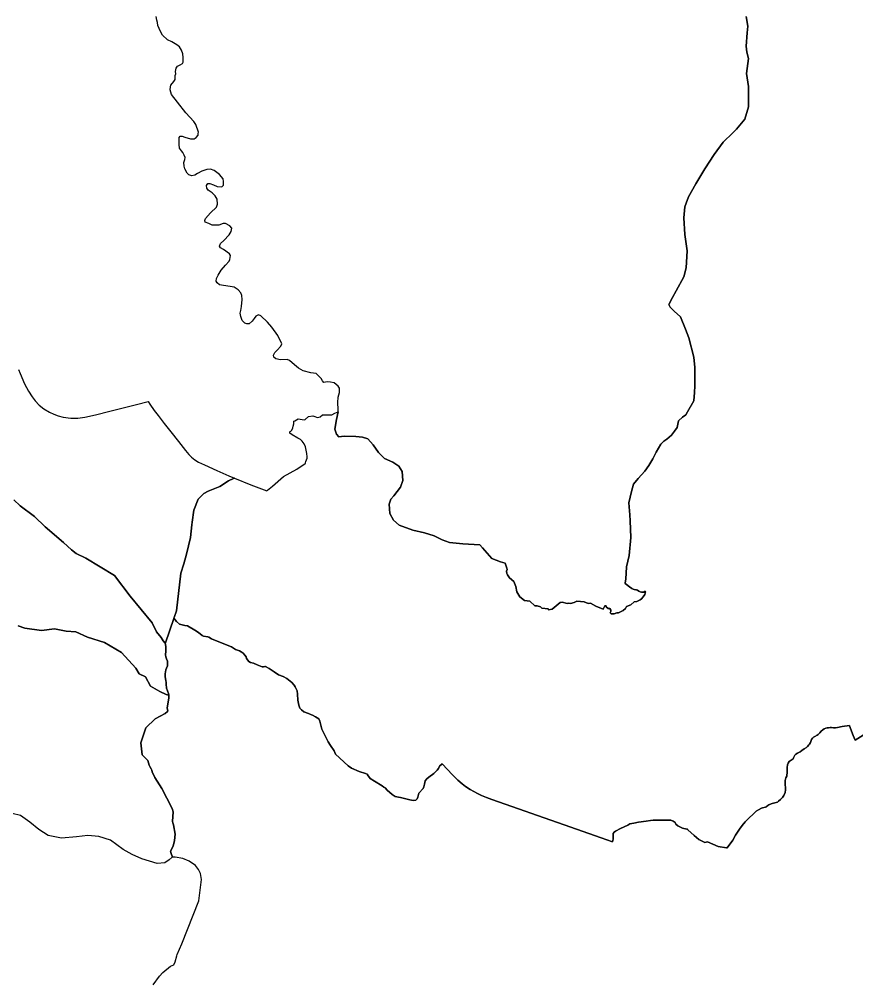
# Model space of a CAD drawing. Header units: metres. Extents: x 245125 to 394351, y 270578 to 4233311.
# Drawn here: x 292819 to 297692, y 4187540 to 4193140 of the extents above; entities that cross this region are included whole.
import ezdxf
from ezdxf.lldxf.tags import DXFTag

# ---------------------------------------------------------------- set-up
doc = ezdxf.new("R2010")
doc.units = ezdxf.units.M
doc.layers.add('ASTOTA', color=7, linetype='Continuous')
tags = doc.linetypes.add('HIDDEN', pattern=[0.375, 0.25, -0.125]).pattern_tags.tags
tags[6:7] = [DXFTag(74, 4), DXFTag(75, 0), DXFTag(340, '0'), DXFTag(46, 1.0), DXFTag(50, 0.0), DXFTag(44, 0.0), DXFTag(45, 0.0)]
tags[4:5] = [DXFTag(74, 4), DXFTag(75, 0), DXFTag(340, '0'), DXFTag(46, 1.0), DXFTag(50, 0.0), DXFTag(44, 0.0), DXFTag(45, 0.0)]

msp = doc.modelspace()

# ---------------------------------------------------------------- linework, layer by layer
at = {"layer": 'ASTOTA', "color": 253, "linetype": 'HIDDEN', "ltscale": 300}
for points in [[(297049.3, 4193155.4), (297057.9, 4193099.3), (297054.1, 4193060), (297048, 4192983.6), (297053.6, 4192947.7), (297063.2, 4192911.4), (297050.1, 4192824.1), (297061.9, 4192748.3), (297061.5, 4192630.5), (297041.6, 4192557.7), (296993.5, 4192500.8), (296971.4, 4192479.7), (296914.4, 4192425.1), (296862.2, 4192353.2), (296808.5, 4192269.6), (296755.1, 4192183.2), (296712.9, 4192105.8), (296700.1, 4192070.8), (296692.1, 4192048.8), (296685.7, 4191984.2), (296692.4, 4191887.5), (296705.4, 4191793), (296698.8, 4191693.4), (296685.6, 4191641.8), (296642.3, 4191560.1), (296620.6, 4191520.6), (296598.9, 4191481.2), (296607.2, 4191464.9), (296630.5, 4191441.6), (296667.5, 4191409.4), (296696.8, 4191336.5), (296714.4, 4191286), (296743.5, 4191174.2), (296749.4, 4191113.6), (296749.5, 4191038.3), (296749.5, 4191007.9), (296748.3, 4190968.8), (296745.2, 4190919.6), (296708.1, 4190856), (296698.2, 4190839.1), (296677.7, 4190824.9), (296655.9, 4190804.1), (296647.9, 4190764.6), (296631.3, 4190743.1), (296613.6, 4190719.6), (296587.6, 4190696.1), (296570.4, 4190685), (296551.9, 4190666.9), (296524.4, 4190620.3), (296504.9, 4190581.5), (296482.4, 4190543.6), (296459, 4190511.4), (296420.1, 4190468.8), (296393.9, 4190434.5), (296381.4, 4190392.5), (296365.9, 4190325.8), (296371.7, 4190257.5), (296374.8, 4190221.3), (296378.4, 4190124.7), (296368.1, 4190019.8), (296352.5, 4189953.2), (296349.3, 4189882), (296344.8, 4189860.7), (296344, 4189857.3), (296352.8, 4189852.2), (296370.4, 4189838.3), (296383.5, 4189828.4), (296391.3, 4189824.1), (296398, 4189822.2), (296406.4, 4189821.1), (296411.4, 4189820.2), (296416.6, 4189817.6), (296425.1, 4189812.1), (296432.2, 4189808.5), (296439.6, 4189807), (296447.9, 4189806.3), (296454.3, 4189807.3), (296462, 4189811.6), (296463.8, 4189809.2), (296458.9, 4189793.3), (296449.1, 4189780), (296440.3, 4189768.1), (296431.6, 4189761.6), (296412.2, 4189753.1), (296396.9, 4189749.5), (296378.2, 4189733.3), (296352.4, 4189722.4), (296346.5, 4189712.2), (296333.1, 4189700), (296306.2, 4189686.9), (296296.3, 4189686.8), (296280.5, 4189680.5), (296263.1, 4189680.7), (296258.3, 4189687), (296260.6, 4189694.7), (296261, 4189702.9), (296255.3, 4189710.9), (296245.9, 4189710.7), (296235, 4189720.7), (296234.5, 4189726.8), (296226.2, 4189726.4), (296216.3, 4189708.6), (296174.3, 4189724.8), (296142.5, 4189742.7), (296131.9, 4189740.7), (296119.9, 4189745.3), (296106.7, 4189751.2), (296084.8, 4189752.4), (296064.1, 4189755.2), (296047.8, 4189746.4), (296026.1, 4189741.3), (296017.1, 4189743.6), (296006.5, 4189741), (295977.8, 4189748.2), (295965.8, 4189745.7), (295920.6, 4189707.8), (295898.3, 4189704), (295897.4, 4189709.3), (295860.8, 4189713.3), (295851.6, 4189722.2), (295832.5, 4189727.9), (295819.6, 4189727.3), (295791, 4189753.5), (295759.2, 4189758.1), (295732.8, 4189779.1), (295714.5, 4189808.5), (295708.1, 4189840.3), (295698, 4189868.7), (295671.3, 4189890.4), (295660, 4189906.7), (295656.3, 4189915.8), (295653.8, 4189929.5), (295658.8, 4189938.5), (295657.2, 4189946.7), (295647.2, 4189975.3), (295619.6, 4189982.2), (295568.7, 4190002.6), (295515.7, 4190064.2), (295499.9, 4190081.3), (295400.4, 4190087.8), (295322.4, 4190096.6), (295279.5, 4190111.8), (295232.9, 4190135.1), (295176.5, 4190151.1), (295109.6, 4190166.9), (295029.1, 4190197.3), (294997.6, 4190225.5), (294975.4, 4190263.9), (294972.6, 4190318.4), (294982.2, 4190347.5), (294998, 4190366.4), (295038.3, 4190417.2), (295051.4, 4190456.5), (295047.2, 4190509.2), (295027.8, 4190539.6), (294993.4, 4190563.7), (294943.7, 4190583.8), (294910, 4190619.2), (294878.3, 4190663.4), (294847.9, 4190698.5), (294816.9, 4190708.8), (294778.5, 4190712.8), (294709.1, 4190714.1), (294678.1, 4190711.1), (294664.7, 4190725.4), (294656.5, 4190754.4), (294664.8, 4190811.8), (294674.3, 4190855.4), (294675.8, 4190869.8), (294673.3, 4190911), (294675.4, 4190940.5), (294681.8, 4190969.3), (294683.3, 4190976), (294682.4, 4190994.3), (294674.9, 4191005.6), (294652.6, 4191025.3), (294631.1, 4191028), (294612.8, 4191029.8), (294601, 4191028.4), (294591.7, 4191027.3), (294583.6, 4191035.7), (294576.3, 4191049.6), (294547.9, 4191079.3), (294515.2, 4191083.7), (294472.1, 4191094.5), (294443.6, 4191109.5), (294420.4, 4191129.7), (294391.9, 4191154.3), (294378.3, 4191160.1), (294339.4, 4191159.3), (294312.2, 4191164.1), (294300.8, 4191173.4), (294299.4, 4191185.7), (294305.8, 4191201.3), (294320.8, 4191215.6), (294342.1, 4191237.2), (294347.2, 4191250.7), (294324.8, 4191299.1), (294289.8, 4191347.7), (294264.1, 4191376.6), (294224.8, 4191414.3), (294211.8, 4191419.6), (294196.9, 4191412.9), (294186.4, 4191399.5), (294174.7, 4191382.7), (294156.4, 4191367.3), (294143.6, 4191367.5), (294131.4, 4191371.4), (294117, 4191386.5), (294109.5, 4191410.5), (294105.6, 4191430), (294108.3, 4191444.9), (294111.8, 4191468.1), (294116.7, 4191508.6), (294113.8, 4191533.6), (294109.3, 4191548.3), (294092.8, 4191566), (294069.8, 4191581), (294047.2, 4191585.4), (294008.2, 4191590.1), (293985, 4191595.1), (293971.8, 4191605.6), (293964.8, 4191616.7), (293966.4, 4191632.5), (293976.2, 4191651), (293994.8, 4191680.7), (294019.2, 4191709.1), (294041.1, 4191732.5), (294045.1, 4191742.6), (294048.2, 4191764.7), (294042, 4191775.7), (294007.2, 4191799.7), (293990.3, 4191809.7), (293984.3, 4191819.4), (293989.5, 4191836.1), (294009.5, 4191852.9), (294041.4, 4191886.4), (294052.6, 4191906), (294055.6, 4191924.8), (294045.6, 4191938.2), (294019.9, 4191951.3), (294005.7, 4191951.7), (293981.5, 4191942.5), (293942, 4191942.8), (293923.1, 4191950.8), (293901.7, 4191959.3), (293899.3, 4191969.7), (293902.3, 4191981.6), (293932.3, 4192014), (293966.2, 4192046.4), (293973.8, 4192063.8), (293970.5, 4192092.4), (293960.1, 4192113.1), (293941.2, 4192129.3), (293918, 4192145.8), (293910.6, 4192156.2), (293908.5, 4192173), (293915.8, 4192184), (293927.4, 4192184.6), (293949.1, 4192176.7), (293970.5, 4192166.3), (293998, 4192164.1), (294007.2, 4192173.9), (294008.1, 4192195), (294005.3, 4192211), (293985.2, 4192236.7), (293954.3, 4192259.6), (293931.7, 4192267.2), (293910.6, 4192266.3), (293881.4, 4192255.7), (293856.1, 4192243.1), (293841.3, 4192233.6), (293824.5, 4192228.7), (293806.8, 4192234.8), (293796.1, 4192244.8), (293782.7, 4192268.7), (293778.8, 4192286.1), (293776.5, 4192307.3), (293782.3, 4192323.3), (293784.1, 4192335.5), (293778.6, 4192348.8), (293771.3, 4192364.5), (293764.1, 4192375.2), (293752.2, 4192390.1), (293749.2, 4192411), (293750.8, 4192430.9), (293749.2, 4192451), (293756.6, 4192459.5), (293767.1, 4192460.6), (293782.8, 4192454.8), (293815.3, 4192443.8), (293836.2, 4192444.6), (293848.1, 4192452.1), (293860.5, 4192465), (293860.8, 4192474.5), (293862, 4192483.2), (293846.7, 4192527.3), (293834.3, 4192545.4), (293789.6, 4192594.9), (293740, 4192658.2), (293705.5, 4192702.6), (293697.9, 4192729.1), (293698.5, 4192747.1), (293701.6, 4192757), (293718.5, 4192777.5), (293726.4, 4192790), (293727.2, 4192801.9), (293726.4, 4192812.3), (293730.1, 4192822.7), (293728.7, 4192836.8), (293732, 4192856.2), (293739.9, 4192866.9), (293756.3, 4192874), (293770.1, 4192882.7), (293774.1, 4192889.9), (293773.2, 4192916.6), (293771.2, 4192939.4), (293763.9, 4192960), (293752.4, 4192979.7), (293735.7, 4192991.5), (293706.7, 4193007.7), (293682.1, 4193019.8), (293653.4, 4193046.6), (293641.2, 4193067.9), (293626.2, 4193102.7), (293623, 4193121.9), (293619.5, 4193134.6), (293616.7, 4193156.7)], [(297730.4, 4188975.4), (297683.3, 4188946), (297671.8, 4188971.8), (297650.3, 4189028.7), (297649.1, 4189031.9), (297608.1, 4189024.4), (297580.3, 4189018.9), (297568.2, 4189017), (297562.2, 4189017), (297556.9, 4189017.6), (297545.8, 4189019.5), (297537.8, 4189019.4), (297528.2, 4189018), (297520.9, 4189016.9), (297511.5, 4189014.5), (297503.1, 4189011.3), (297494.8, 4189006.4), (297484.5, 4188997.2), (297477, 4188988.8), (297467.8, 4188979.4), (297461.7, 4188974.9), (297448.8, 4188967.3), (297440.7, 4188962.3), (297434.1, 4188956.7), (297429.9, 4188950), (297422.3, 4188931.6), (297417.5, 4188921.8), (297413.8, 4188917.7), (297405.2, 4188909), (297400, 4188903.9), (297385.8, 4188894.6), (297373.3, 4188885), (297362.1, 4188878.5), (297346.7, 4188870.1), (297337.7, 4188863.7), (297332.1, 4188859.2), (297329.4, 4188855.1), (297324.3, 4188843.3), (297321.5, 4188837.9), (297315.8, 4188833.8), (297299.2, 4188820.7), (297292.8, 4188811.5), (297288.6, 4188802.1), (297287.1, 4188786.2), (297287.5, 4188761.6), (297284.5, 4188735.6), (297280.3, 4188726.2), (297276.2, 4188710), (297276.4, 4188699.3), (297277.6, 4188656.8), (297275.8, 4188642.1), (297268.6, 4188623.1), (297260.2, 4188612), (297248.9, 4188600.3), (297236.9, 4188590.4), (297230.2, 4188585.8), (297224.2, 4188583.5), (297207.8, 4188578.6), (297199.5, 4188577.1), (297194.7, 4188576), (297180.3, 4188568.5), (297175.6, 4188565.5), (297164.4, 4188557.5), (297160.6, 4188555.8), (297144.4, 4188552.2), (297137.7, 4188549.5), (297119.9, 4188540.5), (297107.7, 4188532.8), (297088.5, 4188513.3), (297069.1, 4188495), (297043, 4188470.4), (297025.1, 4188449.3), (297010.3, 4188427.4), (296987.7, 4188393.3), (296970.9, 4188364.3), (296938, 4188318.8), (296934.3, 4188319.4), (296886.5, 4188327.9), (296823.8, 4188354.7), (296808.6, 4188350.5), (296773.4, 4188367.9), (296745.7, 4188390.4), (296710.4, 4188424.6), (296707.4, 4188427.4), (296703.6, 4188428.3), (296678.4, 4188434.4), (296652, 4188447.3), (296639.9, 4188456.6), (296634.9, 4188466.1), (296623.9, 4188473.8), (296610.9, 4188479.5), (296588.2, 4188481.1), (296571.3, 4188480.6), (296524.7, 4188480.4), (296507.3, 4188480.3), (296491.4, 4188478.3), (296467.3, 4188474.8), (296422.6, 4188468.3), (296394.9, 4188462.1), (296372.6, 4188458), (296361.2, 4188451.3), (296316.8, 4188431.3), (296289.5, 4188416.7), (296281.7, 4188411.3), (296275.9, 4188402.4), (296274.5, 4188369.1), (296271.6, 4188355), (296204.5, 4188378.3), (295990.6, 4188452.5), (295568.1, 4188600.1), (295538.5, 4188611.5), (295508.1, 4188624.6), (295486.1, 4188635), (295463.5, 4188646.6), (295442.7, 4188659), (295416.7, 4188675.9), (295395.7, 4188691.5), (295370.3, 4188713.5), (295339.9, 4188743.7), (295279.5, 4188808.4), (295264.8, 4188794.4), (295257.9, 4188781), (295251.1, 4188771.1), (295232.1, 4188751.9), (295203, 4188730.9), (295190.4, 4188720.4), (295181.7, 4188709), (295177.2, 4188690.4), (295174.1, 4188674.4), (295169.5, 4188664.5), (295143.9, 4188637.9), (295137.6, 4188614.5), (295134.1, 4188604.4), (295126.9, 4188596.8), (295112.2, 4188594.7), (295092.7, 4188598.2), (295037.5, 4188612.6), (295026.2, 4188613.3), (295007, 4188617.3), (294988.4, 4188628.8), (294959.3, 4188654.9), (294949.3, 4188667.8), (294941.6, 4188672.9), (294931.6, 4188679.7), (294886.2, 4188706.9), (294862.1, 4188723), (294857, 4188728.7), (294849.9, 4188737.8), (294842.9, 4188748.2), (294834.9, 4188752.4), (294797.8, 4188763.8), (294752.5, 4188782.8), (294732.3, 4188797.2), (294659, 4188864.2), (294655.3, 4188873.6), (294650.8, 4188882.9), (294631.3, 4188914.8), (294616, 4188935.9), (294612.2, 4188943), (294579.4, 4189009.8), (294568, 4189056.2), (294563.1, 4189069.2), (294543.3, 4189082.1), (294526.5, 4189090.3), (294520.7, 4189093), (294502.5, 4189100.8), (294476.1, 4189110.4), (294461.2, 4189122.8), (294452.7, 4189132.1), (294445.8, 4189149.1), (294440.7, 4189177.4), (294438.8, 4189212.8), (294436.3, 4189233.5), (294425.4, 4189256.5), (294419.8, 4189264.7), (294404.6, 4189281.5), (294376, 4189303.9), (294355.4, 4189316.2), (294328.4, 4189325.9), (294303.5, 4189342.6), (294273, 4189361.9), (294252.5, 4189373.3), (294247.4, 4189374.5), (294241.5, 4189372.9), (294231.9, 4189373.2), (294204.2, 4189383.1), (294182, 4189393.5), (294164.7, 4189396.8), (294154.9, 4189402.6), (294142.5, 4189420.8), (294138.8, 4189429.9), (294132.1, 4189440.3), (294122.7, 4189451.1), (294110.6, 4189460.5), (294100.1, 4189466.1), (294078.5, 4189473.8), (294055.3, 4189487.7), (293990.3, 4189513.5), (293937.4, 4189535.9), (293923.4, 4189544.9), (293916.3, 4189547.5), (293890.5, 4189550.4), (293884.2, 4189554.4), (293863.3, 4189571.9), (293841.5, 4189585.5), (293798.2, 4189610.3), (293783, 4189613.2), (293751.5, 4189620.5), (293733.7, 4189636.5), (293718.9, 4189655.8), (293719.9, 4189658.7), (293733.7, 4189698.7), (293760.5, 4189917), (293776.7, 4189972.1), (293793, 4190027.3), (293814.9, 4190124.8), (293824.1, 4190197.9), (293826.2, 4190214.5), (293834.8, 4190283.5), (293860.2, 4190348.5), (293892.7, 4190379.8), (293918.3, 4190395), (293987.1, 4190421.7), (294037.4, 4190454.5), (294065.8, 4190467.6), (294071.8, 4190470.5), (294167.5, 4190430.8), (294259, 4190396), (294263.8, 4190399.9), (294293.1, 4190423.9), (294356.1, 4190478.7), (294433.9, 4190522.6), (294483.8, 4190555), (294485.5, 4190556.5), (294484.8, 4190559.6), (294486, 4190566.9), (294489.9, 4190576.4), (294494, 4190586.3), (294495, 4190594), (294492.7, 4190613.4), (294485, 4190652.6), (294476.8, 4190670), (294466.1, 4190686), (294456.1, 4190694.4), (294440.8, 4190702.6), (294407.3, 4190722.4), (294394, 4190731.8), (294393.5, 4190732.8), (294393.5, 4190735.3), (294394, 4190737.2), (294396, 4190742.9), (294398.2, 4190742.1), (294406, 4190749.8), (294411.4, 4190763.6), (294413.7, 4190772.9), (294416.7, 4190786.1), (294416.5, 4190797.6), (294417.3, 4190800.7), (294423.8, 4190804.3), (294432, 4190809.8), (294441.4, 4190815.8), (294476.6, 4190809.1), (294483.1, 4190811.2), (294502.8, 4190829), (294526.8, 4190833.4), (294533.7, 4190831.1), (294555.2, 4190822.8), (294570.5, 4190827.5), (294583.6, 4190837.6), (294638.3, 4190838.9), (294656.3, 4190847.2), (294674.3, 4190855.4), (294664.8, 4190811.8), (294656.5, 4190754.4), (294664.7, 4190725.4), (294678.1, 4190711.1), (294709.1, 4190714.1), (294778.5, 4190712.8), (294816.9, 4190708.8), (294847.9, 4190698.5), (294878.3, 4190663.4), (294910, 4190619.2), (294943.7, 4190583.8), (294993.4, 4190563.7), (295027.8, 4190539.6), (295047.2, 4190509.2), (295051.4, 4190456.5), (295038.3, 4190417.2), (294998, 4190366.4), (294982.2, 4190347.5), (294972.6, 4190318.4), (294975.4, 4190263.9), (294997.6, 4190225.5), (295029.1, 4190197.3), (295109.6, 4190166.9), (295176.5, 4190151.1), (295232.9, 4190135.1), (295279.5, 4190111.8), (295322.4, 4190096.6), (295400.4, 4190087.8), (295499.9, 4190081.3), (295515.7, 4190064.2), (295568.7, 4190002.6), (295619.6, 4189982.2), (295647.2, 4189975.3), (295657.2, 4189946.7), (295658.8, 4189938.5), (295653.8, 4189929.5), (295656.3, 4189915.8), (295660, 4189906.7), (295671.3, 4189890.4), (295698, 4189868.7), (295708.1, 4189840.3), (295714.5, 4189808.5), (295732.8, 4189779.1), (295759.2, 4189758.1), (295791, 4189753.5), (295819.6, 4189727.3), (295832.5, 4189727.9), (295851.6, 4189722.2), (295860.8, 4189713.3), (295897.4, 4189709.3), (295898.3, 4189704), (295920.6, 4189707.8), (295965.8, 4189745.7), (295977.8, 4189748.2), (296006.5, 4189741), (296017.1, 4189743.6), (296026.1, 4189741.3), (296047.8, 4189746.4), (296064.1, 4189755.2), (296084.8, 4189752.4), (296106.7, 4189751.2), (296119.9, 4189745.3), (296131.9, 4189740.7), (296142.5, 4189742.7), (296174.3, 4189724.8), (296216.3, 4189708.6), (296226.2, 4189726.4), (296234.5, 4189726.8), (296235, 4189720.7), (296245.9, 4189710.7), (296255.3, 4189710.9), (296261, 4189702.9), (296260.6, 4189694.7), (296258.3, 4189687), (296263.1, 4189680.7), (296280.5, 4189680.5), (296296.3, 4189686.8), (296306.2, 4189686.9), (296333.1, 4189700), (296346.5, 4189712.2), (296352.4, 4189722.4), (296378.2, 4189733.3), (296396.9, 4189749.5), (296412.2, 4189753.1), (296431.6, 4189761.6), (296440.3, 4189768.1), (296449.1, 4189780), (296458.9, 4189793.3), (296463.8, 4189809.2), (296462, 4189811.6), (296454.3, 4189807.3), (296447.9, 4189806.3), (296439.6, 4189807), (296432.2, 4189808.5), (296425.1, 4189812.1), (296416.6, 4189817.6), (296411.4, 4189820.2), (296406.4, 4189821.1), (296398, 4189822.2), (296391.3, 4189824.1), (296383.5, 4189828.4), (296370.4, 4189838.3), (296352.8, 4189852.2), (296344, 4189857.3), (296344.8, 4189860.7), (296349.3, 4189882), (296352.5, 4189953.2), (296368.1, 4190019.8), (296378.4, 4190124.7), (296374.8, 4190221.3), (296371.7, 4190257.5), (296365.9, 4190325.8), (296381.4, 4190392.5), (296393.9, 4190434.5), (296420.1, 4190468.8), (296459, 4190511.4), (296482.4, 4190543.6), (296504.9, 4190581.5), (296524.4, 4190620.3), (296551.9, 4190666.9), (296570.4, 4190685), (296587.6, 4190696.1), (296613.6, 4190719.6), (296631.3, 4190743.1), (296647.9, 4190764.6), (296655.9, 4190804.1), (296677.7, 4190824.9), (296698.2, 4190839.1), (296708.1, 4190856), (296745.2, 4190919.6), (296748.3, 4190968.8), (296749.5, 4191007.9), (296749.5, 4191038.3), (296749.4, 4191113.6), (296743.5, 4191174.2), (296714.4, 4191286), (296696.8, 4191336.5), (296667.5, 4191409.4), (296630.5, 4191441.6), (296607.2, 4191464.9), (296598.9, 4191481.2), (296620.6, 4191520.6), (296642.3, 4191560.1), (296685.6, 4191641.8), (296698.8, 4191693.4), (296705.4, 4191793), (296692.4, 4191887.5), (296685.7, 4191984.2), (296692.1, 4192048.8), (296700.1, 4192070.8), (296712.9, 4192105.8), (296755.1, 4192183.2), (296808.5, 4192269.6), (296862.2, 4192353.2), (296914.4, 4192425.1), (296971.4, 4192479.7), (296993.5, 4192500.8), (297041.6, 4192557.7), (297061.5, 4192630.5), (297061.9, 4192748.3), (297050.1, 4192824.1), (297063.2, 4192911.4), (297053.6, 4192947.7), (297048, 4192983.6), (297054.1, 4193060), (297057.9, 4193099.3), (297049.3, 4193155.4)], [(292814.2, 4191101.8), (292824.3, 4191079.5), (292850.9, 4191019.5), (292872.8, 4190977), (292893.7, 4190943.7), (292911.3, 4190920.7), (292935.5, 4190894), (292963, 4190873.3), (292995.3, 4190853), (293019.8, 4190841.7), (293044.9, 4190832), (293075.4, 4190823.9), (293118.7, 4190819), (293160.8, 4190819), (293201.2, 4190824), (293263.5, 4190838.4), (293346.6, 4190859.2), (293502.5, 4190897.6), (293569.8, 4190915.1), (293578.4, 4190900.9), (293603.7, 4190864.4), (293627.1, 4190834.2), (293663.5, 4190787.9), (293700.6, 4190740.3), (293745.5, 4190683.5), (293786.6, 4190631.3), (293805.5, 4190608.5), (293821.3, 4190592.5), (293840.6, 4190576.9), (293861.5, 4190563.6), (293896.6, 4190546.9), (293969.5, 4190514.7), (294039.6, 4190484), (294071.8, 4190470.5), (294065.8, 4190467.6), (294037.4, 4190454.5), (293987.1, 4190421.7), (293918.3, 4190395), (293892.7, 4190379.8), (293860.2, 4190348.5), (293834.8, 4190283.5), (293826.2, 4190214.5), (293824.1, 4190197.9), (293814.9, 4190124.8), (293793, 4190027.3), (293776.7, 4189972.1), (293760.5, 4189917), (293733.7, 4189698.7), (293719.9, 4189658.7), (293718.9, 4189655.8), (293718, 4189653), (293669.6, 4189512.2), (293668.8, 4189510), (293657.7, 4189524.4), (293644.4, 4189543.3), (293617.3, 4189575.2), (293593.2, 4189628.9), (293464.8, 4189784.2), (293374.1, 4189903.3), (293207.7, 4190004.6), (293150.4, 4190032), (293124, 4190053.3), (293076.5, 4190096.5), (292970, 4190187.3), (292907.4, 4190246.6), (292824.9, 4190308.3), (292788, 4190343.9)], [(292814.2, 4191101.8), (292824.3, 4191079.5), (292850.9, 4191019.5), (292872.8, 4190977), (292893.7, 4190943.7), (292911.3, 4190920.7), (292935.5, 4190894), (292963, 4190873.3), (292995.3, 4190853), (293019.8, 4190841.7), (293044.9, 4190832), (293075.4, 4190823.9), (293118.7, 4190819), (293160.8, 4190819), (293201.2, 4190824), (293263.5, 4190838.4), (293346.6, 4190859.2), (293502.5, 4190897.6), (293569.8, 4190915.1), (293578.4, 4190900.9), (293603.7, 4190864.4), (293627.1, 4190834.2), (293663.5, 4190787.9), (293700.6, 4190740.3), (293745.5, 4190683.5), (293786.6, 4190631.3), (293805.5, 4190608.5), (293821.3, 4190592.5), (293840.6, 4190576.9), (293861.5, 4190563.6), (293896.6, 4190546.9), (293969.5, 4190514.7), (294039.6, 4190484), (294071.8, 4190470.5), (294065.8, 4190467.6), (294037.4, 4190454.5), (293987.1, 4190421.7), (293918.3, 4190395), (293892.7, 4190379.8), (293860.2, 4190348.5), (293834.8, 4190283.5), (293826.2, 4190214.5), (293824.1, 4190197.9), (293814.9, 4190124.8), (293793, 4190027.3), (293776.7, 4189972.1), (293760.5, 4189917), (293733.7, 4189698.7), (293719.9, 4189658.7), (293718.9, 4189655.8), (293718, 4189653), (293669.6, 4189512.2), (293668.8, 4189510), (293657.7, 4189524.4), (293644.4, 4189543.3), (293617.3, 4189575.2), (293593.2, 4189628.9), (293464.8, 4189784.2), (293374.1, 4189903.3), (293207.7, 4190004.6), (293150.4, 4190032), (293124, 4190053.3), (293076.5, 4190096.5), (292970, 4190187.3), (292907.4, 4190246.6), (292824.9, 4190308.3), (292788, 4190343.9)], [(292814.2, 4191101.8), (292824.3, 4191079.5), (292850.9, 4191019.5), (292872.8, 4190977), (292893.7, 4190943.7), (292911.3, 4190920.7), (292935.5, 4190894), (292963, 4190873.3), (292995.3, 4190853), (293019.8, 4190841.7), (293044.9, 4190832), (293075.4, 4190823.9), (293118.7, 4190819), (293160.8, 4190819), (293201.2, 4190824), (293263.5, 4190838.4), (293346.6, 4190859.2), (293502.5, 4190897.6), (293569.8, 4190915.1), (293578.4, 4190900.9), (293603.7, 4190864.4), (293627.1, 4190834.2), (293663.5, 4190787.9), (293700.6, 4190740.3), (293745.5, 4190683.5), (293786.6, 4190631.3), (293805.5, 4190608.5), (293821.3, 4190592.5), (293840.6, 4190576.9), (293861.5, 4190563.6), (293896.6, 4190546.9), (293969.5, 4190514.7), (294039.6, 4190484), (294071.8, 4190470.5), (294065.8, 4190467.6), (294037.4, 4190454.5), (293987.1, 4190421.7), (293918.3, 4190395), (293892.7, 4190379.8), (293860.2, 4190348.5), (293834.8, 4190283.5), (293826.2, 4190214.5), (293824.1, 4190197.9), (293814.9, 4190124.8), (293793, 4190027.3), (293776.7, 4189972.1), (293760.5, 4189917), (293733.7, 4189698.7), (293719.9, 4189658.7), (293718.9, 4189655.8), (293718, 4189653), (293669.6, 4189512.2), (293668.8, 4189510), (293657.7, 4189524.4), (293644.4, 4189543.3), (293617.3, 4189575.2), (293593.2, 4189628.9), (293464.8, 4189784.2), (293374.1, 4189903.3), (293207.7, 4190004.6), (293150.4, 4190032), (293124, 4190053.3), (293076.5, 4190096.5), (292970, 4190187.3), (292907.4, 4190246.6), (292824.9, 4190308.3), (292788, 4190343.9)], [(292788, 4190343.9), (292824.9, 4190308.3), (292907.4, 4190246.6), (292970, 4190187.3), (293076.5, 4190096.5), (293124, 4190053.3), (293150.4, 4190032), (293207.7, 4190004.6), (293374.1, 4189903.3), (293464.8, 4189784.2), (293593.2, 4189628.9), (293617.3, 4189575.2), (293644.4, 4189543.3), (293657.7, 4189524.4), (293668.8, 4189510), (293670.3, 4189505.4), (293672.5, 4189484.7), (293671.5, 4189462.5), (293670.5, 4189442), (293672.6, 4189429.6), (293676.3, 4189419.1), (293681.6, 4189405.5), (293682.6, 4189399.3), (293682.5, 4189387.2), (293681.2, 4189377.5), (293676.6, 4189364.4), (293672.7, 4189354.2), (293670.4, 4189343.2), (293669.2, 4189331.1), (293669.2, 4189314.2), (293672.1, 4189292.2), (293674.5, 4189280.4), (293674.9, 4189272.2), (293674.9, 4189263.7), (293675.4, 4189255.3), (293676.4, 4189247.9), (293681.2, 4189232), (293687.2, 4189216.7), (293689.5, 4189207.7), (293687.6, 4189207.2), (293673.5, 4189212), (293637.4, 4189228.2), (293582.9, 4189259.8), (293553.8, 4189314), (293517.2, 4189331.4), (293497.1, 4189364.7), (293413.6, 4189456.3), (293316.3, 4189514), (293216.5, 4189544), (293148.9, 4189575), (293093.1, 4189579.4), (293024.3, 4189594.3), (292948, 4189584.3), (292852.5, 4189596.7), (292813.7, 4189610.3)], [(292788, 4190343.9), (292824.9, 4190308.3), (292907.4, 4190246.6), (292970, 4190187.3), (293076.5, 4190096.5), (293124, 4190053.3), (293150.4, 4190032), (293207.7, 4190004.6), (293374.1, 4189903.3), (293464.8, 4189784.2), (293593.2, 4189628.9), (293617.3, 4189575.2), (293644.4, 4189543.3), (293657.7, 4189524.4), (293668.8, 4189510), (293670.3, 4189505.4), (293672.5, 4189484.7), (293671.5, 4189462.5), (293670.5, 4189442), (293672.6, 4189429.6), (293676.3, 4189419.1), (293681.6, 4189405.5), (293682.6, 4189399.3), (293682.5, 4189387.2), (293681.2, 4189377.5), (293676.6, 4189364.4), (293672.7, 4189354.2), (293670.4, 4189343.2), (293669.2, 4189331.1), (293669.2, 4189314.2), (293672.1, 4189292.2), (293674.5, 4189280.4), (293674.9, 4189272.2), (293674.9, 4189263.7), (293675.4, 4189255.3), (293676.4, 4189247.9), (293681.2, 4189232), (293687.2, 4189216.7), (293689.5, 4189207.7), (293687.6, 4189207.2), (293673.5, 4189212), (293637.4, 4189228.2), (293582.9, 4189259.8), (293553.8, 4189314), (293517.2, 4189331.4), (293497.1, 4189364.7), (293413.6, 4189456.3), (293316.3, 4189514), (293216.5, 4189544), (293148.9, 4189575), (293093.1, 4189579.4), (293024.3, 4189594.3), (292948, 4189584.3), (292852.5, 4189596.7), (292813.7, 4189610.3)], [(293598.5, 4187522.6), (293634.8, 4187572.9), (293655.4, 4187593.5), (293699.2, 4187630), (293717.9, 4187637.8), (293727, 4187655), (293736.8, 4187689.9), (293739.1, 4187698.1), (293764.5, 4187760.7), (293864, 4188011.5), (293879.1, 4188135.2), (293873.2, 4188170), (293863.3, 4188192.8), (293845.2, 4188216.5), (293807.9, 4188241.7), (293771, 4188257), (293727.2, 4188265.7), (293713.4, 4188265.7), (293711.3, 4188265.7), (293703, 4188285.9), (293700.3, 4188299.8), (293714.5, 4188329.2), (293723.3, 4188361.3), (293726.7, 4188398.6), (293716.7, 4188452.3), (293713.6, 4188463.7), (293711.2, 4188472.9), (293714.8, 4188529), (293708.5, 4188549), (293678.6, 4188607.8), (293649.3, 4188664.7), (293607.4, 4188729), (293593.1, 4188760.5), (293590.1, 4188771.5), (293586.2, 4188778.6), (293578.7, 4188792), (293575.9, 4188800.3), (293567.6, 4188826.5), (293534.5, 4188860.9), (293527.5, 4188930.9), (293555, 4189018.3), (293610.4, 4189068.8), (293669, 4189101.6), (293682.5, 4189113.1), (293684.5, 4189114.8), (293680.3, 4189133.3), (293689.8, 4189190.9), (293690.7, 4189198.9), (293690.5, 4189203.8), (293689.5, 4189207.7), (293687.2, 4189216.7), (293681.2, 4189232), (293676.4, 4189247.9), (293675.4, 4189255.3), (293674.9, 4189263.7), (293674.9, 4189272.2), (293674.5, 4189280.4), (293672.1, 4189292.2), (293669.2, 4189314.2), (293669.2, 4189331.1), (293670.4, 4189343.2), (293672.7, 4189354.2), (293676.6, 4189364.4), (293681.2, 4189377.5), (293682.5, 4189387.2), (293682.6, 4189399.3), (293681.6, 4189405.5), (293676.3, 4189419.1), (293672.6, 4189429.6), (293670.5, 4189442), (293671.5, 4189462.5), (293672.5, 4189484.7), (293670.3, 4189505.4), (293668.8, 4189510), (293669.6, 4189512.2), (293718, 4189653), (293718.9, 4189655.8), (293733.7, 4189636.5), (293751.5, 4189620.5), (293783, 4189613.2), (293798.2, 4189610.3), (293841.5, 4189585.5), (293863.3, 4189571.9), (293884.2, 4189554.4), (293890.5, 4189550.4), (293916.3, 4189547.5), (293923.4, 4189544.9), (293937.4, 4189535.9), (293990.3, 4189513.5), (294055.3, 4189487.7), (294078.5, 4189473.8), (294100.1, 4189466.1), (294110.6, 4189460.5), (294122.7, 4189451.1), (294132.1, 4189440.3), (294138.8, 4189429.9), (294142.5, 4189420.8), (294154.9, 4189402.6), (294164.7, 4189396.8), (294182, 4189393.5), (294204.2, 4189383.1), (294231.9, 4189373.2), (294241.5, 4189372.9), (294247.4, 4189374.5), (294252.5, 4189373.3), (294273, 4189361.9), (294303.5, 4189342.6), (294328.4, 4189325.9), (294355.4, 4189316.2), (294376, 4189303.9), (294404.6, 4189281.5), (294419.8, 4189264.7), (294425.4, 4189256.5), (294436.3, 4189233.5), (294438.8, 4189212.8), (294440.7, 4189177.4), (294445.8, 4189149.1), (294452.7, 4189132.1), (294461.2, 4189122.8), (294476.1, 4189110.4), (294502.5, 4189100.8), (294520.7, 4189093), (294526.5, 4189090.3), (294543.3, 4189082.1), (294563.1, 4189069.2), (294568, 4189056.2), (294579.4, 4189009.8), (294612.2, 4188943), (294616, 4188935.9), (294631.3, 4188914.8), (294650.8, 4188882.9), (294655.3, 4188873.6), (294659, 4188864.2), (294732.3, 4188797.2), (294752.5, 4188782.8), (294797.8, 4188763.8), (294834.9, 4188752.4), (294842.9, 4188748.2), (294849.9, 4188737.8), (294857, 4188728.7), (294862.1, 4188723), (294886.2, 4188706.9), (294931.6, 4188679.7), (294941.6, 4188672.9), (294949.3, 4188667.8), (294959.3, 4188654.9), (294988.4, 4188628.8), (295007, 4188617.3), (295026.2, 4188613.3), (295037.5, 4188612.6), (295092.7, 4188598.2), (295112.2, 4188594.7), (295126.9, 4188596.8), (295134.1, 4188604.4), (295137.6, 4188614.5), (295143.9, 4188637.9), (295169.5, 4188664.5), (295174.1, 4188674.4), (295177.2, 4188690.4), (295181.7, 4188709), (295190.4, 4188720.4), (295203, 4188730.9), (295232.1, 4188751.9), (295251.1, 4188771.1), (295257.9, 4188781), (295264.8, 4188794.4), (295279.5, 4188808.4), (295339.9, 4188743.7), (295370.3, 4188713.5), (295395.7, 4188691.5), (295416.7, 4188675.9), (295442.7, 4188659), (295463.5, 4188646.6), (295486.1, 4188635), (295508.1, 4188624.6), (295538.5, 4188611.5), (295568.1, 4188600.1), (295990.6, 4188452.5), (296204.5, 4188378.3), (296271.6, 4188355), (296274.5, 4188369.1), (296275.9, 4188402.4), (296281.7, 4188411.3), (296289.5, 4188416.7), (296316.8, 4188431.3), (296361.2, 4188451.3), (296372.6, 4188458), (296394.9, 4188462.1), (296422.6, 4188468.3), (296467.3, 4188474.8), (296491.4, 4188478.3), (296507.3, 4188480.3), (296524.7, 4188480.4), (296571.3, 4188480.6), (296588.2, 4188481.1), (296610.9, 4188479.5), (296623.9, 4188473.8), (296634.9, 4188466.1), (296639.9, 4188456.6), (296652, 4188447.3), (296678.4, 4188434.4), (296703.6, 4188428.3), (296707.4, 4188427.4), (296710.4, 4188424.6), (296745.7, 4188390.4), (296773.4, 4188367.9), (296808.6, 4188350.5), (296823.8, 4188354.7), (296886.5, 4188327.9), (296934.3, 4188319.4), (296938, 4188318.8), (296970.9, 4188364.3), (296987.7, 4188393.3), (297010.3, 4188427.4), (297025.1, 4188449.3), (297043, 4188470.4), (297069.1, 4188495), (297088.5, 4188513.3), (297107.7, 4188532.8), (297119.9, 4188540.5), (297137.7, 4188549.5), (297144.4, 4188552.2), (297160.6, 4188555.8), (297164.4, 4188557.5), (297175.6, 4188565.5), (297180.3, 4188568.5), (297194.7, 4188576), (297199.5, 4188577.1), (297207.8, 4188578.6), (297224.2, 4188583.5), (297230.2, 4188585.8), (297236.9, 4188590.4), (297248.9, 4188600.3), (297260.2, 4188612), (297268.6, 4188623.1), (297275.8, 4188642.1), (297277.6, 4188656.8), (297276.4, 4188699.3), (297276.2, 4188710), (297280.3, 4188726.2), (297284.5, 4188735.6), (297287.5, 4188761.6), (297287.1, 4188786.2), (297288.6, 4188802.1), (297292.8, 4188811.5), (297299.2, 4188820.7), (297315.8, 4188833.8), (297321.5, 4188837.9), (297324.3, 4188843.3), (297329.4, 4188855.1), (297332.1, 4188859.2), (297337.7, 4188863.7), (297346.7, 4188870.1), (297362.1, 4188878.5), (297373.3, 4188885), (297385.8, 4188894.6), (297400, 4188903.9), (297405.2, 4188909), (297413.8, 4188917.7), (297417.5, 4188921.8), (297422.3, 4188931.6), (297429.9, 4188950), (297434.1, 4188956.7), (297440.7, 4188962.3), (297448.8, 4188967.3), (297461.7, 4188974.9), (297467.8, 4188979.4), (297477, 4188988.8), (297484.5, 4188997.2), (297494.8, 4189006.4), (297503.1, 4189011.3), (297511.5, 4189014.5), (297520.9, 4189016.9), (297528.2, 4189018), (297537.8, 4189019.4), (297545.8, 4189019.5), (297556.9, 4189017.6), (297562.2, 4189017), (297568.2, 4189017), (297580.3, 4189018.9), (297608.1, 4189024.4), (297649.1, 4189031.9), (297650.3, 4189028.7), (297671.8, 4188971.8), (297683.3, 4188946), (297730.4, 4188975.4)], [(292813.7, 4189610.3), (292852.5, 4189596.7), (292948, 4189584.3), (293024.3, 4189594.3), (293093.1, 4189579.4), (293148.9, 4189575), (293216.5, 4189544), (293316.3, 4189514), (293413.6, 4189456.3), (293497.1, 4189364.7), (293517.2, 4189331.4), (293553.8, 4189314), (293582.9, 4189259.8), (293637.4, 4189228.2), (293673.5, 4189212), (293687.6, 4189207.2), (293689.5, 4189207.7), (293690.5, 4189203.8), (293690.7, 4189198.9), (293689.8, 4189190.9), (293680.3, 4189133.3), (293684.5, 4189114.8), (293682.5, 4189113.1), (293669, 4189101.6), (293610.4, 4189068.8), (293555, 4189018.3), (293527.5, 4188930.9), (293534.5, 4188860.9), (293567.6, 4188826.5), (293575.9, 4188800.3), (293578.7, 4188792), (293586.2, 4188778.6), (293590.1, 4188771.5), (293593.1, 4188760.5), (293607.4, 4188729), (293649.3, 4188664.7), (293678.6, 4188607.8), (293708.5, 4188549), (293714.8, 4188529), (293711.2, 4188472.9), (293713.6, 4188463.7), (293716.7, 4188452.3), (293726.7, 4188398.6), (293723.3, 4188361.3), (293714.5, 4188329.2), (293700.3, 4188299.8), (293703, 4188285.9), (293711.3, 4188265.7), (293709.6, 4188264.4), (293691.3, 4188249.9), (293665.9, 4188231.9), (293622.1, 4188228.2), (293532.1, 4188255.5), (293475.7, 4188279.9), (293423.5, 4188309.1), (293350.7, 4188363.8), (293282.3, 4188385.9), (293218.7, 4188391.4), (293152.3, 4188383.7), (293064.3, 4188375.2), (292987.8, 4188391.9), (292932.8, 4188425.8), (292881.7, 4188468.9), (292827.3, 4188507.1), (292777.6, 4188519.8)], [(292813.7, 4189610.3), (292852.5, 4189596.7), (292948, 4189584.3), (293024.3, 4189594.3), (293093.1, 4189579.4), (293148.9, 4189575), (293216.5, 4189544), (293316.3, 4189514), (293413.6, 4189456.3), (293497.1, 4189364.7), (293517.2, 4189331.4), (293553.8, 4189314), (293582.9, 4189259.8), (293637.4, 4189228.2), (293673.5, 4189212), (293687.6, 4189207.2), (293689.5, 4189207.7), (293690.5, 4189203.8), (293690.7, 4189198.9), (293689.8, 4189190.9), (293680.3, 4189133.3), (293684.5, 4189114.8), (293682.5, 4189113.1), (293669, 4189101.6), (293610.4, 4189068.8), (293555, 4189018.3), (293527.5, 4188930.9), (293534.5, 4188860.9), (293567.6, 4188826.5), (293575.9, 4188800.3), (293578.7, 4188792), (293586.2, 4188778.6), (293590.1, 4188771.5), (293593.1, 4188760.5), (293607.4, 4188729), (293649.3, 4188664.7), (293678.6, 4188607.8), (293708.5, 4188549), (293714.8, 4188529), (293711.2, 4188472.9), (293713.6, 4188463.7), (293716.7, 4188452.3), (293726.7, 4188398.6), (293723.3, 4188361.3), (293714.5, 4188329.2), (293700.3, 4188299.8), (293703, 4188285.9), (293711.3, 4188265.7), (293709.6, 4188264.4), (293691.3, 4188249.9), (293665.9, 4188231.9), (293622.1, 4188228.2), (293532.1, 4188255.5), (293475.7, 4188279.9), (293423.5, 4188309.1), (293350.7, 4188363.8), (293282.3, 4188385.9), (293218.7, 4188391.4), (293152.3, 4188383.7), (293064.3, 4188375.2), (292987.8, 4188391.9), (292932.8, 4188425.8), (292881.7, 4188468.9), (292827.3, 4188507.1), (292777.6, 4188519.8)]]:
    msp.add_lwpolyline(points, dxfattribs=at)

doc.saveas('drawing.dxf')
